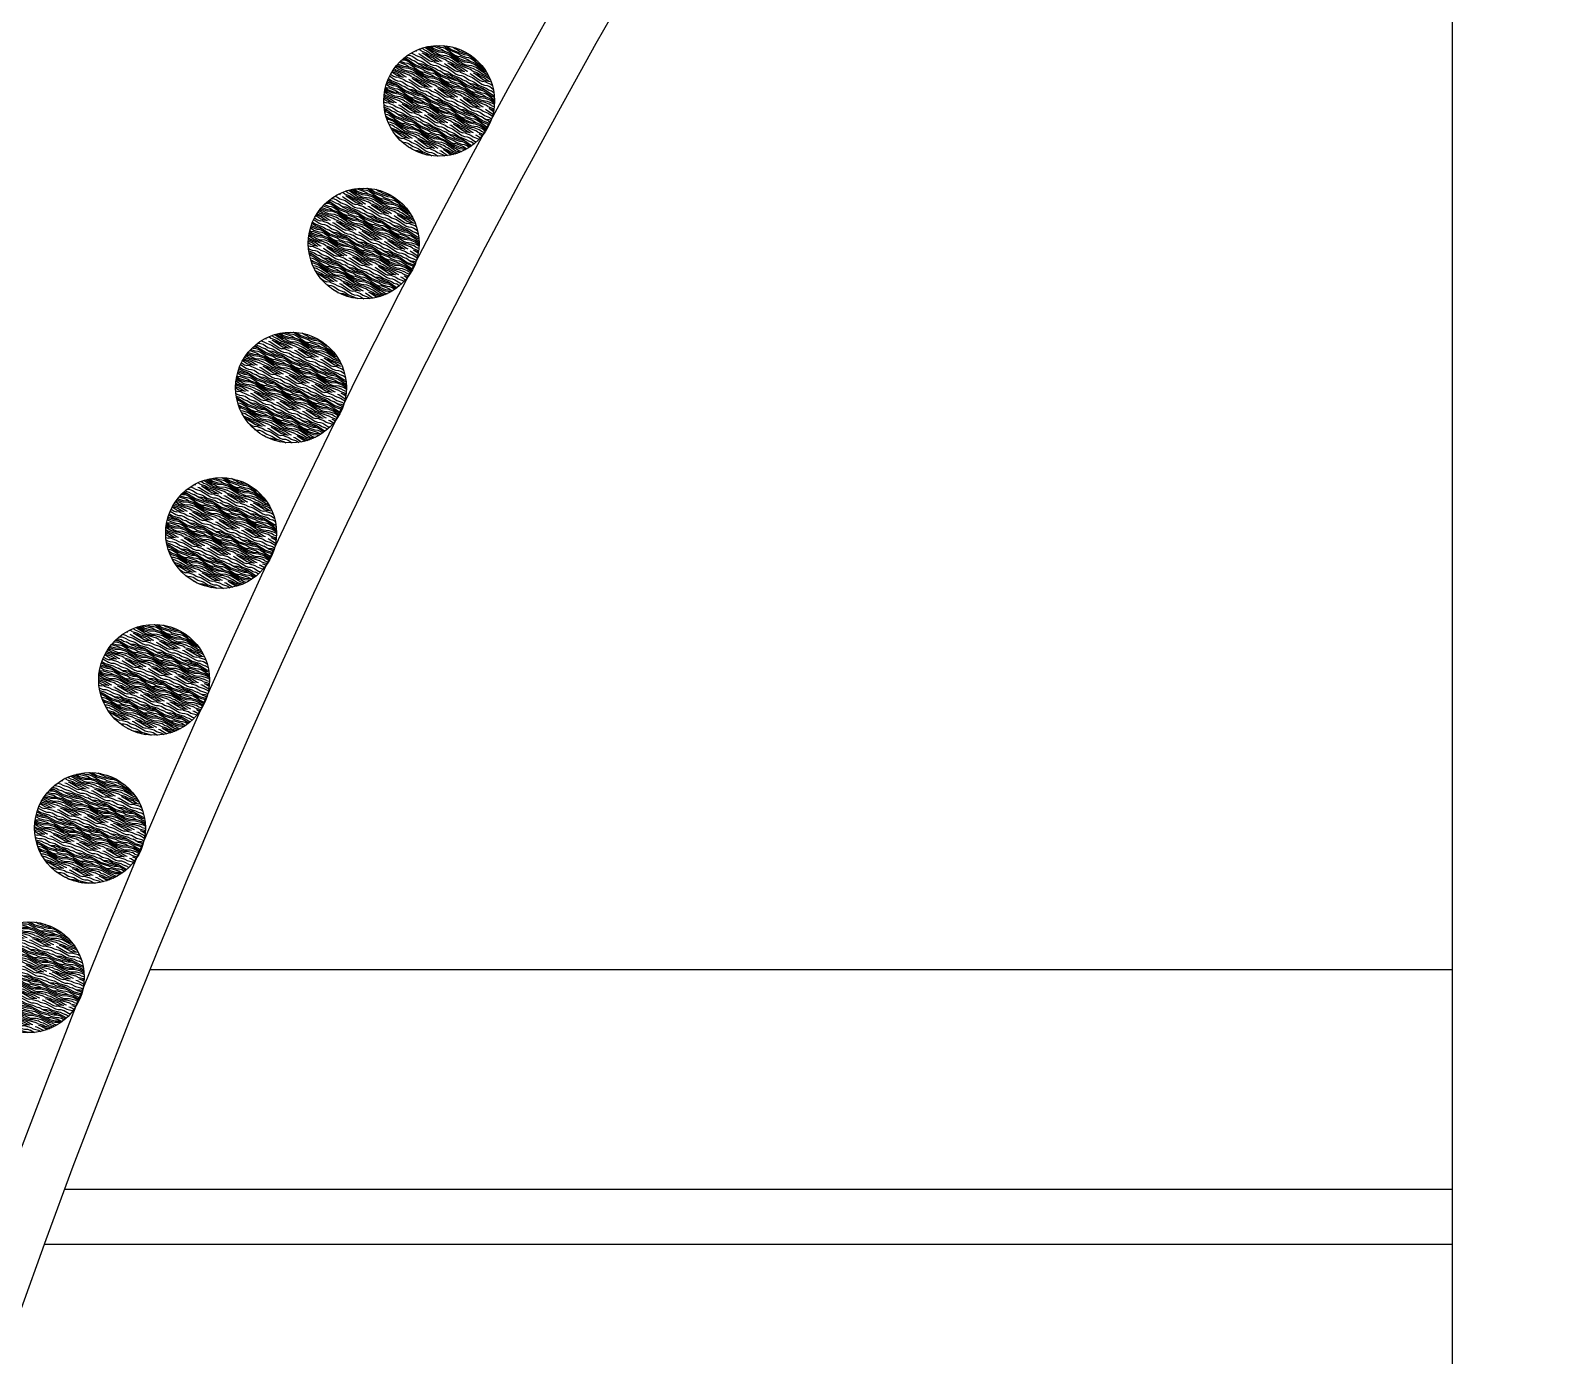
# Model space of a CAD drawing. Extents: x 5924 to 15219, y 2637 to 8140.
# Drawn here: x 6661.9 to 6937.5, y 7153.6 to 7394.8 of the extents above; entities that cross this region are included whole.
import ezdxf

# ---------------------------------------------------------------- set-up
doc = ezdxf.new("R2010")
doc.units = 0
doc.header["$LTSCALE"] = 35
for name, color, linetype in [('ESPECARQ', 2, 'CONTINUOUS'), ('HACHURA', 13, 'CONTINUOUS'), ('MOBIL', 7, 'CONTINUOUS')]:
    doc.layers.add(name, color=color, linetype=linetype)

msp = doc.modelspace()

# ---------------------------------------------------------------- hatches: boundary and pattern name
at = {"layer": 'HACHURA'}
h = msp.add_hatch(dxfattribs=at)
h.set_pattern_fill('MADEIRA', color=256, scale=5, angle=-21.34831, style=0)
h.set_pattern_definition([(338.651685, (-1875.114, 3388.935), (1.8201837, 4.656923), [1, -1.5, 0.5, -2]), (338.651685, (-1871.8087, 3387.7774), (1.8201837, 4.656923), [1, -4]), (338.651685, (-1872.1834, 3388.1923), (1.8201837, 4.656923), [0.5, -4.5]), (338.651685, (-1874.699, 3389.31), (1.8201837, 4.656923), [0.25, -3.5, 0.25, -1]), (338.651685, (-1872.9783, 3388.9056), (1.8201837, 4.656923), [1, -1.5, 0.25, -2.25]), (338.651685, (-1874.097, 3389.477), (1.8201837, 4.656923), [0.75, -4.25]), (338.651685, (-1872.887, 3389.1384), (1.8201837, 4.656923), [1.5, -3.5]), (338.651685, (-1874.239, 3389.801), (1.8201837, 4.656923), [1, -4]), (338.651685, (-1872.3305, 3389.189), (1.8201837, 4.656923), [2.5, -2.5]), (338.651685, (-1873.6366, 3389.968), (1.8201837, 4.656923), [0.5, -1.5, 1, -2]), (338.651685, (-1870.3313, 3388.8104), (1.8201837, 4.656923), [1, -4]), (338.651685, (-1871.217, 3389.291), (1.8201837, 4.656923), [0.5, -4.5]), (338.651685, (-1872.103, 3389.7714), (1.8201837, 4.656923), [0.5, -4.5]), (338.651685, (-1874.386, 3390.798), (1.8201837, 4.656923), [1, -4]), (338.651685, (-1872.012, 3390.004), (1.8201837, 4.656923), [1, -4]), (338.651685, (-1871.921, 3390.237), (1.8201837, 4.656923), [1, -1, 1, -2]), (338.651685, (-1872.7614, 3390.834), (1.8201837, 4.656923), [0.5, -2.5, 1, -1]), (338.651685, (-1871.7845, 3390.5863), (1.8201837, 4.656923), [1.5, -3.5]), (338.651685, (-1871.6935, 3390.819), (1.8201837, 4.656923), [1, -4]), (338.651685, (-1873.5107, 3391.6637), (1.8201837, 4.656923), [1.5, -2, 0.5, -1]), (338.651685, (-1873.4197, 3391.8965), (1.8201837, 4.656923), [2.5, -2.5]), (338.651685, (-1870.58, 3390.921), (1.8201837, 4.656923), [0.5, -4.5]), (338.651685, (-1871.9316, 3391.5833), (1.8201837, 4.656923), [1, -4]), (338.651685, (-1872.8175, 3392.064), (1.8201837, 4.656923), [0.5, -2, 0.5, -2]), (338.651685, (-1873.2377, 3392.362), (1.8201837, 4.656923), [0.5, -1.5, 1, -2]), (338.651685, (-1872.261, 3392.1146), (1.8201837, 4.656923), [0.5, -2.5, 0.5, -1.5]), (338.651685, (-1871.284, 3391.867), (1.8201837, 4.656923), [1.5, -3.5]), (338.651685, (-1873.0557, 3392.828), (1.8201837, 4.656923), [1, -4]), (338.651685, (-1870.6817, 3392.034), (1.8201837, 4.656923), [0.5, -4.5]), (338.651685, (-1869.705, 3391.7866), (1.8201837, 4.656923), [0.5, -4.5]), (352.687929, (-1871.7177, 3388.0102), (4.65692293, -1.82018374), [0.515, -20.1005276]), (352.687929, (-1870.8425, 3388.876), (4.65692293, -1.82018374), [0.515, -20.1005276]), (352.687929, (-1870.216, 3391.8522), (4.65692293, -1.82018374), [0.515, -20.1005276]), (352.687929, (-1872.2957, 3390.6519), (4.65692293, -1.82018374), [0.515, -20.1005276]), (352.687929, (-1871.0913, 3390.9864), (4.65692293, -1.82018374), [0.515, -20.1005276]), (352.687929, (-1870.7621, 3390.4551), (4.65692293, -1.82018374), [0.515, -20.1005276]), (352.687929, (-1872.772, 3392.1802), (4.65692293, -1.82018374), [0.515, -20.1005276]), (352.687929, (-1871.0003, 3391.2193), (4.65692293, -1.82018374), [0.515, -20.1005276]), (352.687929, (-1870.7514, 3389.1089), (4.65692293, -1.82018374), [1.03, -19.5855276]), (352.687929, (-1871.0806, 3389.6402), (4.65692293, -1.82018374), [1.03, -19.5855276]), (352.687929, (-1870.9896, 3389.873), (4.65692293, -1.82018374), [1.03, -19.5855276]), (144.615442, (-1872.9783, 3388.9056), (-4.65692293, 1.82018374), [0.515, -1.03, 0.515, -18.5555276]), (144.615442, (-1873.6366, 3389.9681), (-4.65692293, 1.82018374), [0.515, -20.1005276]), (144.615442, (-1872.8175, 3392.0638), (-4.65692293, 1.82018374), [1.03, -19.5855276]), (172.687929, (-1871.8087, 3387.7774), (-4.65692293, 1.82018374), [0.515, -20.1005276]), (324.615442, (-1870.8773, 3387.4134), (4.65692293, -1.82018374), [0.515, -20.1005276]), (324.615442, (-1871.6373, 3389.5893), (4.65692293, -1.82018374), [0.515, -20.1005276]), (324.615442, (-1870.3874, 3390.0403), (4.65692293, -1.82018374), [0.515, -20.1005276]), (324.615442, (-1872.1137, 3391.1176), (4.65692293, -1.82018374), [0.515, -20.1005276]), (324.615442, (-1872.3518, 3391.8817), (4.65692293, -1.82018374), [0.515, -20.1005276]), (324.615442, (-1871.7951, 3391.9326), (4.65692293, -1.82018374), [0.515, -20.1005276]), (324.615442, (-1872.1137, 3391.1176), (4.65692293, -1.82018374), [0.515, -20.1005276]), (324.615442, (-1870.4436, 3391.2701), (4.65692293, -1.82018374), [2.06, -18.5555276]), (324.615442, (-1874.4663, 3389.2188), (4.65692293, -1.82018374), [2.06, -18.5555276]), (324.615442, (-1873.8641, 3389.386), (4.65692293, -1.82018374), [2.06, -18.5555276]), (324.615442, (-1873.3074, 3389.4369), (4.65692293, -1.82018374), [0.515, -1.03, 1.03, -18.0405276]), (324.615442, (-1873.1709, 3389.7861), (4.65692293, -1.82018374), [1.03, -1.03, 1.03, -17.5255276]), (324.615442, (-1873.4546, 3390.4338), (4.65692293, -1.82018374), [2.06, -18.5555276]), (324.615442, (-1873.7838, 3390.9651), (4.65692293, -1.82018374), [2.06, -18.5555276]), (324.615442, (-1873.6928, 3391.198), (4.65692293, -1.82018374), [2.06, -18.5555276]), (324.615442, (-1869.8869, 3391.3209), (4.65692293, -1.82018374), [0.515, -20.1005276]), (324.615453, (-1869.2392, 3391.6046), (4.65692328, -1.82018285), [1.03, -19.5855276]), (324.615453, (-1872.1243, 3392.4639), (4.65692328, -1.82018285), [1.03, -19.5855276]), (324.615443, (-1874.1827, 3388.5711), (4.65692296, -1.82018366), [2.06, -18.5555276]), (324.615443, (-1870.1144, 3390.7388), (4.65692296, -1.82018366), [1.545, -19.0705276]), (324.615443, (-1869.7852, 3390.2075), (4.65692296, -1.82018366), [3.09, -17.5255276])])
h.paths.add_polyline_path([(6726.837, 7385.6), (6745.609, 7378.263, 1)])
h.paths.add_polyline_path([(6745.609, 7378.263), (6726.837, 7385.6, 1)])
h = msp.add_hatch(dxfattribs=at)
h.set_pattern_fill('MADEIRA', color=256, scale=5, angle=-20.22472, style=0)
h.set_pattern_definition([(339.77528, (-1808.893, 3194.8956), (1.7285153, 4.6917198), [1, -1.5, 0.5, -2]), (339.77528, (-1805.5654, 3193.803), (1.7285153, 4.6917198), [1, -4]), (339.77528, (-1805.948, 3194.2104), (1.7285153, 4.6917198), [0.5, -4.5]), (339.77528, (-1808.4853, 3195.2783), (1.7285153, 4.6917198), [0.25, -3.5, 0.25, -1]), (339.77528, (-1806.757, 3194.908), (1.7285153, 4.6917198), [1, -1.5, 0.25, -2.25]), (339.77528, (-1807.8865, 3195.4574), (1.7285153, 4.6917198), [0.75, -4.25]), (339.77528, (-1806.6704, 3195.1425), (1.7285153, 4.6917198), [1.5, -3.5]), (339.77528, (-1808.0347, 3195.7784), (1.7285153, 4.6917198), [1, -4]), (339.77528, (-1806.115, 3195.2043), (1.7285153, 4.6917198), [2.5, -2.5]), (339.77528, (-1807.436, 3195.9574), (1.7285153, 4.6917198), [0.5, -1.5, 1, -2]), (339.77528, (-1804.1085, 3194.8647), (1.7285153, 4.6917198), [1, -4]), (339.77528, (-1805.0036, 3195.3277), (1.7285153, 4.6917198), [0.5, -4.5]), (339.77528, (-1805.8987, 3195.7907), (1.7285153, 4.6917198), [0.5, -4.5]), (339.77528, (-1808.2014, 3196.7723), (1.7285153, 4.6917198), [1, -4]), (339.77528, (-1805.8123, 3196.0253), (1.7285153, 4.6917198), [1, -4]), (339.77528, (-1805.726, 3196.26), (1.7285153, 4.6917198), [1, -1, 1, -2]), (339.77528, (-1806.578, 3196.84), (1.7285153, 4.6917198), [0.5, -2.5, 1, -1]), (339.77528, (-1805.596, 3196.612), (1.7285153, 4.6917198), [1.5, -3.5]), (339.77528, (-1805.51, 3196.8464), (1.7285153, 4.6917198), [1, -4]), (339.77528, (-1807.3433, 3197.655), (1.7285153, 4.6917198), [1.5, -2, 0.5, -1]), (339.77528, (-1807.257, 3197.8897), (1.7285153, 4.6917198), [2.5, -2.5]), (339.77528, (-1804.3986, 3196.97), (1.7285153, 4.6917198), [0.5, -4.5]), (339.77528, (-1805.763, 3197.6057), (1.7285153, 4.6917198), [1, -4]), (339.77528, (-1806.658, 3198.0687), (1.7285153, 4.6917198), [0.5, -2, 0.5, -2]), (339.77528, (-1807.084, 3198.359), (1.7285153, 4.6917198), [0.5, -1.5, 1, -2]), (339.77528, (-1806.1025, 3198.1304), (1.7285153, 4.6917198), [0.5, -2.5, 0.5, -1.5]), (339.77528, (-1805.121, 3197.902), (1.7285153, 4.6917198), [1.5, -3.5]), (339.77528, (-1806.911, 3198.828), (1.7285153, 4.6917198), [1, -4]), (339.77528, (-1804.522, 3198.081), (1.7285153, 4.6917198), [0.5, -4.5]), (339.77528, (-1803.5405, 3197.8526), (1.7285153, 4.6917198), [0.5, -4.5]), (353.811524, (-1805.4789, 3194.0375), (4.69171982, -1.7285153), [0.515, -20.1005276]), (353.811524, (-1804.6209, 3194.9203), (4.69171982, -1.7285153), [0.515, -20.1005276]), (353.811524, (-1804.0529, 3197.9082), (4.69171982, -1.7285153), [0.515, -20.1005276]), (353.811524, (-1806.1086, 3196.6673), (4.69171982, -1.7285153), [0.515, -20.1005276]), (353.811524, (-1804.911, 3197.0254), (4.69171982, -1.7285153), [0.515, -20.1005276]), (353.811524, (-1804.5715, 3196.5007), (4.69171982, -1.7285153), [0.515, -20.1005276]), (353.811524, (-1806.6148, 3198.186), (4.69171982, -1.7285153), [0.515, -20.1005276]), (353.811524, (-1804.8246, 3197.26), (4.69171982, -1.7285153), [0.515, -20.1005276]), (353.811524, (-1804.5344, 3195.1549), (4.69171982, -1.7285153), [1.03, -19.5855276]), (353.811524, (-1804.874, 3195.6796), (4.69171982, -1.7285153), [1.03, -19.5855276]), (353.811524, (-1804.7875, 3195.9142), (4.69171982, -1.7285153), [1.03, -19.5855276]), (145.739037, (-1806.7568, 3194.908), (-4.69171982, 1.7285153), [0.515, -1.03, 0.515, -18.5555276]), (145.739037, (-1807.4359, 3195.9574), (-4.69171982, 1.7285153), [0.515, -20.1005276]), (145.739037, (-1806.658, 3198.0687), (-4.69171982, 1.7285153), [1.03, -19.5855276]), (173.811524, (-1805.5654, 3193.8029), (-4.69171982, 1.7285153), [0.515, -20.1005276]), (325.739037, (-1804.627, 3193.4572), (4.69171982, -1.7285153), [0.515, -20.1005276]), (325.739037, (-1805.4296, 3195.6179), (4.69171982, -1.7285153), [0.515, -20.1005276]), (325.739037, (-1804.1887, 3196.0932), (4.69171982, -1.7285153), [0.515, -20.1005276]), (325.739037, (-1805.9358, 3197.1365), (4.69171982, -1.7285153), [0.515, -20.1005276]), (325.739037, (-1806.1889, 3197.8958), (4.69171982, -1.7285153), [0.515, -20.1005276]), (325.739037, (-1805.6333, 3197.9576), (4.69171982, -1.7285153), [0.515, -20.1005276]), (325.739037, (-1805.9358, 3197.1365), (4.69171982, -1.7285153), [0.515, -20.1005276]), (325.739037, (-1804.269, 3197.3217), (4.69171982, -1.7285153), [2.06, -18.5555276]), (325.739037, (-1808.2508, 3195.1919), (4.69171982, -1.7285153), [2.06, -18.5555276]), (325.739037, (-1807.652, 3195.371), (4.69171982, -1.7285153), [2.06, -18.5555276]), (325.739037, (-1807.0963, 3195.4327), (4.69171982, -1.7285153), [0.515, -1.03, 1.03, -18.0405276]), (325.739037, (-1806.9667, 3195.7846), (4.69171982, -1.7285153), [1.03, -1.03, 1.03, -17.5255276]), (325.739037, (-1807.263, 3196.4266), (4.69171982, -1.7285153), [2.06, -18.5555276]), (325.739037, (-1807.6026, 3196.9513), (4.69171982, -1.7285153), [2.06, -18.5555276]), (325.739037, (-1807.5161, 3197.1859), (4.69171982, -1.7285153), [2.06, -18.5555276]), (325.739037, (-1803.7134, 3197.3835), (4.69171982, -1.7285153), [0.515, -20.1005276]), (325.739048, (-1803.0714, 3197.6798), (4.69172015, -1.7285144), [1.03, -19.5855276]), (325.739048, (-1805.9728, 3198.4823), (4.69172015, -1.7285144), [1.03, -19.5855276]), (325.739038, (-1807.9544, 3194.5499), (4.69171985, -1.72851522), [2.06, -18.5555276]), (325.739038, (-1803.9294, 3196.797), (4.69171985, -1.72851522), [1.545, -19.0705276]), (325.739038, (-1803.5899, 3196.2723), (4.69171985, -1.72851522), [3.09, -17.5255276])])
h.paths.add_polyline_path([(6713.033, 7359.469), (6731.945, 7352.501, 1)])
h.paths.add_polyline_path([(6731.945, 7352.501), (6713.033, 7359.469, 1)])
h = msp.add_hatch(dxfattribs=at)
h.set_pattern_fill('MADEIRA', color=256, scale=5, angle=-19.10112, style=0)
h.set_pattern_definition([(340.898876, (-1738.8793, 3002.192), (1.6361821, 4.7247125), [1, -1.5, 0.5, -2]), (340.898876, (-1735.531, 3001.1647), (1.6361821, 4.7247125), [1, -4]), (340.898876, (-1735.9217, 3001.5646), (1.6361821, 4.7247125), [0.5, -4.5]), (340.898876, (-1738.4794, 3002.5826), (1.6361821, 4.7247125), [0.25, -3.5, 0.25, -1]), (340.898876, (-1736.744, 3002.246), (1.6361821, 4.7247125), [1, -1.5, 0.25, -2.25]), (340.898876, (-1737.8843, 3002.7734), (1.6361821, 4.7247125), [0.75, -4.25]), (340.898876, (-1736.662, 3002.4824), (1.6361821, 4.7247125), [1.5, -3.5]), (340.898876, (-1738.0387, 3003.0914), (1.6361821, 4.7247125), [1, -4]), (340.898876, (-1736.108, 3002.555), (1.6361821, 4.7247125), [2.5, -2.5]), (340.898876, (-1737.4435, 3003.282), (1.6361821, 4.7247125), [0.5, -1.5, 1, -2]), (340.898876, (-1734.0953, 3002.255), (1.6361821, 4.7247125), [1, -4]), (340.898876, (-1734.9993, 3002.7003), (1.6361821, 4.7247125), [0.5, -4.5]), (340.898876, (-1735.9034, 3003.1456), (1.6361821, 4.7247125), [0.5, -4.5]), (340.898876, (-1738.225, 3004.082), (1.6361821, 4.7247125), [1, -4]), (340.898876, (-1735.8216, 3003.382), (1.6361821, 4.7247125), [1, -4]), (340.898876, (-1735.7397, 3003.618), (1.6361821, 4.7247125), [1, -1, 1, -2]), (340.898876, (-1736.603, 3004.1816), (1.6361821, 4.7247125), [0.5, -2.5, 1, -1]), (340.898876, (-1735.617, 3003.9725), (1.6361821, 4.7247125), [1.5, -3.5]), (340.898876, (-1735.535, 3004.2087), (1.6361821, 4.7247125), [1, -4]), (340.898876, (-1737.384, 3004.9813), (1.6361821, 4.7247125), [1.5, -2, 0.5, -1]), (340.898876, (-1737.3024, 3005.2175), (1.6361821, 4.7247125), [2.5, -2.5]), (340.898876, (-1734.4267, 3004.354), (1.6361821, 4.7247125), [0.5, -4.5]), (340.898876, (-1735.803, 3004.963), (1.6361821, 4.7247125), [1, -4]), (340.898876, (-1736.707, 3005.4083), (1.6361821, 4.7247125), [0.5, -2, 0.5, -2]), (340.898876, (-1737.139, 3005.69), (1.6361821, 4.7247125), [0.5, -1.5, 1, -2]), (340.898876, (-1736.153, 3005.481), (1.6361821, 4.7247125), [0.5, -2.5, 0.5, -1.5]), (340.898876, (-1735.167, 3005.272), (1.6361821, 4.7247125), [1.5, -3.5]), (340.898876, (-1736.975, 3006.1625), (1.6361821, 4.7247125), [1, -4]), (340.898876, (-1734.572, 3005.4625), (1.6361821, 4.7247125), [0.5, -4.5]), (340.898876, (-1733.586, 3005.2534), (1.6361821, 4.7247125), [0.5, -4.5]), (354.93512, (-1735.4493, 3001.401), (4.72471248, -1.63618215), [0.515, -20.1005276]), (354.93512, (-1734.6087, 3002.3004), (4.72471248, -1.63618215), [0.515, -20.1005276]), (354.93512, (-1734.0994, 3005.2989), (4.72471248, -1.63618215), [0.515, -20.1005276]), (354.93512, (-1736.1304, 3004.018), (4.72471248, -1.63618215), [0.515, -20.1005276]), (354.93512, (-1734.94, 3004.3994), (4.72471248, -1.63618215), [0.515, -20.1005276]), (354.93512, (-1734.5903, 3003.8815), (4.72471248, -1.63618215), [0.515, -20.1005276]), (354.93512, (-1736.6663, 3005.5264), (4.72471248, -1.63618215), [0.515, -20.1005276]), (354.93512, (-1734.8582, 3004.6357), (4.72471248, -1.63618215), [0.515, -20.1005276]), (354.93512, (-1734.5269, 3002.5367), (4.72471248, -1.63618215), [1.03, -19.5855276]), (354.93512, (-1734.8766, 3003.0546), (4.72471248, -1.63618215), [1.03, -19.5855276]), (354.93512, (-1734.7948, 3003.2909), (4.72471248, -1.63618215), [1.03, -19.5855276]), (146.862633, (-1736.744, 3002.2462), (-4.72471248, 1.63618215), [0.515, -1.03, 0.515, -18.5555276]), (146.862633, (-1737.4435, 3003.2821), (-4.72471248, 1.63618215), [0.515, -20.1005276]), (146.862633, (-1736.7072, 3005.4083), (-4.72471248, 1.63618215), [1.03, -19.5855276]), (174.93512, (-1735.5311, 3001.1647), (-4.72471248, 1.63618215), [0.515, -20.1005276]), (326.862633, (-1734.5861, 3000.8375), (4.72471248, -1.63618215), [0.515, -20.1005276]), (326.862633, (-1735.4309, 3002.982), (4.72471248, -1.63618215), [0.515, -20.1005276]), (326.862633, (-1734.1996, 3003.4816), (4.72471248, -1.63618215), [0.515, -20.1005276]), (326.862633, (-1735.9668, 3004.4904), (4.72471248, -1.63618215), [0.515, -20.1005276]), (326.862633, (-1736.2347, 3005.2446), (4.72471248, -1.63618215), [0.515, -20.1005276]), (326.862633, (-1735.6805, 3005.3173), (4.72471248, -1.63618215), [0.515, -20.1005276]), (326.862633, (-1735.9668, 3004.4904), (4.72471248, -1.63618215), [0.515, -20.1005276]), (326.862633, (-1734.304, 3004.7083), (4.72471248, -1.63618215), [2.06, -18.5555276]), (326.862633, (-1738.2432, 3002.5008), (4.72471248, -1.63618215), [2.06, -18.5555276]), (326.862633, (-1737.648, 3002.6915), (4.72471248, -1.63618215), [2.06, -18.5555276]), (326.862633, (-1737.0937, 3002.7642), (4.72471248, -1.63618215), [0.515, -1.03, 1.03, -18.0405276]), (326.862633, (-1736.971, 3003.1185), (4.72471248, -1.63618215), [1.03, -1.03, 1.03, -17.5255276]), (326.862633, (-1737.2799, 3003.7546), (4.72471248, -1.63618215), [2.06, -18.5555276]), (326.862633, (-1737.6296, 3004.2726), (4.72471248, -1.63618215), [2.06, -18.5555276]), (326.862633, (-1737.5478, 3004.5088), (4.72471248, -1.63618215), [2.06, -18.5555276]), (326.862633, (-1733.7497, 3004.7809), (4.72471248, -1.63618215), [0.515, -20.1005276]), (326.862644, (-1733.1136, 3005.0898), (4.72471279, -1.63618124), [1.03, -19.5855276]), (326.862644, (-1736.0302, 3005.8352), (4.72471279, -1.63618124), [1.03, -19.5855276]), (326.862634, (-1737.9343, 3001.8647), (4.7247125, -1.63618207), [2.06, -18.5555276]), (326.862634, (-1733.9542, 3004.1903), (4.7247125, -1.63618207), [1.545, -19.0705276]), (326.862634, (-1733.6044, 3003.6723), (4.7247125, -1.63618207), [3.09, -17.5255276])])
h.paths.add_polyline_path([(6699.744, 7333.073), (6718.789, 7326.477, 1)])
h.paths.add_polyline_path([(6718.789, 7326.477), (6699.744, 7333.073, 1)])
h = msp.add_hatch(dxfattribs=at)
h.set_pattern_fill('MADEIRA', color=256, scale=5, angle=-17.97753, style=0)
h.set_pattern_definition([(342.02247, (-1665.1005, 2810.8983), (1.5432198, 4.7558882), [1, -1.5, 0.5, -2]), (342.02247, (-1661.733, 2809.937), (1.5432198, 4.7558882), [1, -4]), (342.02247, (-1662.131, 2810.329), (1.5432198, 4.7558882), [0.5, -4.5]), (342.02247, (-1664.7084, 2811.2967), (1.5432198, 4.7558882), [0.25, -3.5, 0.25, -1]), (342.02247, (-1662.9667, 2810.9944), (1.5432198, 4.7558882), [1, -1.5, 0.25, -2.25]), (342.02247, (-1664.117, 2811.499), (1.5432198, 4.7558882), [0.75, -4.25]), (342.02247, (-1662.8895, 2811.232), (1.5432198, 4.7558882), [1.5, -3.5]), (342.02247, (-1664.2777, 2811.814), (1.5432198, 4.7558882), [1, -4]), (342.02247, (-1662.3367, 2811.3156), (1.5432198, 4.7558882), [2.5, -2.5]), (342.02247, (-1663.6864, 2812.0164), (1.5432198, 4.7558882), [0.5, -1.5, 1, -2]), (342.02247, (-1660.3187, 2811.055), (1.5432198, 4.7558882), [1, -4]), (342.02247, (-1661.231, 2811.4826), (1.5432198, 4.7558882), [0.5, -4.5]), (342.02247, (-1662.144, 2811.91), (1.5432198, 4.7558882), [0.5, -4.5]), (342.02247, (-1664.483, 2812.8006), (1.5432198, 4.7558882), [1, -4]), (342.02247, (-1662.0667, 2812.148), (1.5432198, 4.7558882), [1, -4]), (342.02247, (-1661.9895, 2812.3857), (1.5432198, 4.7558882), [1, -1, 1, -2]), (342.02247, (-1662.8635, 2812.932), (1.5432198, 4.7558882), [0.5, -2.5, 1, -1]), (342.02247, (-1661.874, 2812.7424), (1.5432198, 4.7558882), [1.5, -3.5]), (342.02247, (-1661.7966, 2812.98), (1.5432198, 4.7558882), [1, -4]), (342.02247, (-1663.6604, 2813.7164), (1.5432198, 4.7558882), [1.5, -2, 0.5, -1]), (342.02247, (-1663.583, 2813.954), (1.5432198, 4.7558882), [2.5, -2.5]), (342.02247, (-1660.691, 2813.147), (1.5432198, 4.7558882), [0.5, -4.5]), (342.02247, (-1662.0793, 2813.729), (1.5432198, 4.7558882), [1, -4]), (342.02247, (-1662.992, 2814.1565), (1.5432198, 4.7558882), [0.5, -2, 0.5, -2]), (342.02247, (-1663.429, 2814.43), (1.5432198, 4.7558882), [0.5, -1.5, 1, -2]), (342.02247, (-1662.439, 2814.24), (1.5432198, 4.7558882), [0.5, -2.5, 0.5, -1.5]), (342.02247, (-1661.4494, 2814.0503), (1.5432198, 4.7558882), [1.5, -3.5]), (342.02247, (-1663.2746, 2814.9054), (1.5432198, 4.7558882), [1, -4]), (342.02247, (-1660.858, 2814.2526), (1.5432198, 4.7558882), [0.5, -4.5]), (342.02247, (-1659.8683, 2814.063), (1.5432198, 4.7558882), [0.5, -4.5]), (356.058715, (-1661.6556, 2810.1747), (4.75588821, -1.54321979), [0.515, -20.1005276]), (356.058715, (-1660.8328, 2811.0905), (4.75588821, -1.54321979), [0.515, -20.1005276]), (356.058715, (-1660.3825, 2814.0983), (4.75588821, -1.54321979), [0.515, -20.1005276]), (356.058715, (-1662.388, 2812.7778), (4.75588821, -1.54321979), [0.515, -20.1005276]), (356.058715, (-1661.2053, 2813.1826), (4.75588821, -1.54321979), [0.515, -20.1005276]), (356.058715, (-1660.8454, 2812.6716), (4.75588821, -1.54321979), [0.515, -20.1005276]), (356.058715, (-1662.9533, 2814.2754), (4.75588821, -1.54321979), [0.515, -20.1005276]), (356.058715, (-1661.1281, 2813.4204), (4.75588821, -1.54321979), [0.515, -20.1005276]), (356.058715, (-1660.7557, 2811.3283), (4.75588821, -1.54321979), [1.03, -19.5855276]), (356.058715, (-1661.1155, 2811.8393), (4.75588821, -1.54321979), [1.03, -19.5855276]), (356.058715, (-1661.0383, 2812.0771), (4.75588821, -1.54321979), [1.03, -19.5855276]), (147.986228, (-1662.9667, 2810.9944), (-4.75588821, 1.54321979), [0.515, -1.03, 0.515, -18.5555276]), (147.986228, (-1663.6864, 2812.0164), (-4.75588821, 1.54321979), [0.515, -20.1005276]), (147.986228, (-1662.9919, 2814.1565), (-4.75588821, 1.54321979), [1.03, -19.5855276]), (176.058715, (-1661.7328, 2809.9369), (-4.75588821, 1.54321979), [0.515, -20.1005276]), (327.986228, (-1660.7816, 2809.6283), (4.75588821, -1.54321979), [0.515, -20.1005276]), (327.986228, (-1661.6683, 2811.7558), (4.75588821, -1.54321979), [0.515, -20.1005276]), (327.986228, (-1660.447, 2812.2794), (4.75588821, -1.54321979), [0.515, -20.1005276]), (327.986228, (-1662.2336, 2813.2534), (4.75588821, -1.54321979), [0.515, -20.1005276]), (327.986228, (-1662.5163, 2814.0022), (4.75588821, -1.54321979), [0.515, -20.1005276]), (327.986228, (-1661.9636, 2814.0857), (4.75588821, -1.54321979), [0.515, -20.1005276]), (327.986228, (-1662.2336, 2813.2534), (4.75588821, -1.54321979), [0.515, -20.1005276]), (327.986228, (-1660.5754, 2813.5038), (4.75588821, -1.54321979), [2.06, -18.5555276]), (327.986228, (-1664.4706, 2811.2195), (4.75588821, -1.54321979), [2.06, -18.5555276]), (327.986228, (-1663.8793, 2811.4219), (4.75588821, -1.54321979), [2.06, -18.5555276]), (327.986228, (-1663.3265, 2811.5054), (4.75588821, -1.54321979), [0.515, -1.03, 1.03, -18.0405276]), (327.986228, (-1663.2108, 2811.8621), (4.75588821, -1.54321979), [1.03, -1.03, 1.03, -17.5255276]), (327.986228, (-1663.532, 2812.492), (4.75588821, -1.54321979), [2.06, -18.5555276]), (327.986228, (-1663.8919, 2813.003), (4.75588821, -1.54321979), [2.06, -18.5555276]), (327.986228, (-1663.8147, 2813.2408), (4.75588821, -1.54321979), [2.06, -18.5555276]), (327.986228, (-1660.0226, 2813.5873), (4.75588821, -1.54321979), [0.515, -20.1005276]), (327.98624, (-1659.3927, 2813.9086), (4.75588851, -1.54321888), [1.03, -19.5855276]), (327.98624, (-1662.3234, 2814.5967), (4.75588851, -1.54321888), [1.03, -19.5855276]), (327.98623, (-1664.1493, 2810.5896), (4.75588824, -1.5432197), [2.06, -18.5555276]), (327.98623, (-1660.2155, 2812.9928), (4.75588824, -1.5432197), [1.545, -19.0705276]), (327.98623, (-1659.8557, 2812.4818), (4.75588824, -1.5432197), [3.09, -17.5255276])])
h.paths.add_polyline_path([(6686.975, 7306.421), (6706.146, 7300.2, 1)])
h.paths.add_polyline_path([(6706.146, 7300.2), (6686.975, 7306.421, 1)])
h = msp.add_hatch(dxfattribs=at)
h.set_pattern_fill('MADEIRA', color=256, scale=5, angle=-16.85393, style=0)
h.set_pattern_definition([(343.14607, (-1587.585, 2621.088), (1.449664, 4.785235), [1, -1.5, 0.5, -2]), (343.14607, (-1584.199, 2620.193), (1.449664, 4.785235), [1, -4]), (343.14607, (-1584.605, 2620.577), (1.449664, 4.785235), [0.5, -4.5]), (343.14607, (-1587.2006, 2621.494), (1.449664, 4.785235), [0.25, -3.5, 0.25, -1]), (343.14607, (-1585.453, 2621.226), (1.449664, 4.785235), [1, -1.5, 0.25, -2.25]), (343.14607, (-1586.6133, 2621.708), (1.449664, 4.785235), [0.75, -4.25]), (343.14607, (-1585.381, 2621.4653), (1.449664, 4.785235), [1.5, -3.5]), (343.14607, (-1586.78, 2622.02), (1.449664, 4.785235), [1, -4]), (343.14607, (-1584.8297, 2621.5596), (1.449664, 4.785235), [2.5, -2.5]), (343.14607, (-1586.193, 2622.234), (1.449664, 4.785235), [0.5, -1.5, 1, -2]), (343.14607, (-1582.807, 2621.3386), (1.449664, 4.785235), [1, -4]), (343.14607, (-1583.7277, 2621.748), (1.449664, 4.785235), [0.5, -4.5]), (343.14607, (-1584.6485, 2622.1577), (1.449664, 4.785235), [0.5, -4.5]), (343.14607, (-1587.005, 2623.002), (1.449664, 4.785235), [1, -4]), (343.14607, (-1584.576, 2622.397), (1.449664, 4.785235), [1, -4]), (343.14607, (-1584.5036, 2622.6363), (1.449664, 4.785235), [1, -1, 1, -2]), (343.14607, (-1585.388, 2623.1655), (1.449664, 4.785235), [0.5, -2.5, 1, -1]), (343.14607, (-1584.395, 2622.995), (1.449664, 4.785235), [1.5, -3.5]), (343.14607, (-1584.3224, 2623.2344), (1.449664, 4.785235), [1, -4]), (343.14607, (-1586.2, 2623.934), (1.449664, 4.785235), [1.5, -2, 0.5, -1]), (343.14607, (-1586.1277, 2624.173), (1.449664, 4.785235), [2.5, -2.5]), (343.14607, (-1583.2203, 2623.423), (1.449664, 4.785235), [0.5, -4.5]), (343.14607, (-1584.6197, 2623.9775), (1.449664, 4.785235), [1, -4]), (343.14607, (-1585.5405, 2624.387), (1.449664, 4.785235), [0.5, -2, 0.5, -2]), (343.14607, (-1585.983, 2624.6517), (1.449664, 4.785235), [0.5, -1.5, 1, -2]), (343.14607, (-1584.9895, 2624.4814), (1.449664, 4.785235), [0.5, -2.5, 0.5, -1.5]), (343.14607, (-1583.996, 2624.311), (1.449664, 4.785235), [1.5, -3.5]), (343.14607, (-1585.838, 2625.13), (1.449664, 4.785235), [1, -4]), (343.14607, (-1583.409, 2624.525), (1.449664, 4.785235), [0.5, -4.5]), (343.14607, (-1582.4157, 2624.3547), (1.449664, 4.785235), [0.5, -4.5]), (357.182311, (-1584.1264, 2620.4322), (4.78523504, -1.44966397), [0.515, -20.1005276]), (357.182311, (-1583.3217, 2621.364), (4.78523504, -1.44966397), [0.515, -20.1005276]), (357.182311, (-1582.9304, 2624.3801), (4.78523504, -1.44966397), [0.515, -20.1005276]), (357.182311, (-1584.9096, 2623.0205), (4.78523504, -1.44966397), [0.515, -20.1005276]), (357.182311, (-1583.7351, 2623.4483), (4.78523504, -1.44966397), [0.515, -20.1005276]), (357.182311, (-1583.3653, 2622.9445), (4.78523504, -1.44966397), [0.515, -20.1005276]), (357.182311, (-1585.5042, 2624.5067), (4.78523504, -1.44966397), [0.515, -20.1005276]), (357.182311, (-1583.6626, 2623.6876), (4.78523504, -1.44966397), [0.515, -20.1005276]), (357.182311, (-1583.2492, 2621.6032), (4.78523504, -1.44966397), [1.03, -19.5855276]), (357.182311, (-1583.619, 2622.1071), (4.78523504, -1.44966397), [1.03, -19.5855276]), (357.182311, (-1583.5465, 2622.3463), (4.78523504, -1.44966397), [1.03, -19.5855276]), (149.109824, (-1585.4532, 2621.226), (-4.78523504, 1.44966397), [0.515, -1.03, 0.515, -18.5555276]), (149.109824, (-1586.1928, 2622.2338), (-4.78523504, 1.44966397), [0.515, -20.1005276]), (149.109824, (-1585.5405, 2624.3871), (-4.78523504, 1.44966397), [1.03, -19.5855276]), (177.182311, (-1584.1989, 2620.193), (-4.78523504, 1.44966397), [0.515, -20.1005276]), (329.109824, (-1583.2418, 2619.903), (4.78523504, -1.44966397), [0.515, -20.1005276]), (329.109824, (-1584.17, 2622.0128), (4.78523504, -1.44966397), [0.515, -20.1005276]), (329.109824, (-1582.9593, 2622.5603), (4.78523504, -1.44966397), [0.515, -20.1005276]), (329.109824, (-1584.7646, 2623.499), (4.78523504, -1.44966397), [0.515, -20.1005276]), (329.109824, (-1585.062, 2624.2421), (4.78523504, -1.44966397), [0.515, -20.1005276]), (329.109824, (-1584.511, 2624.3364), (4.78523504, -1.44966397), [0.515, -20.1005276]), (329.109824, (-1584.7646, 2623.499), (4.78523504, -1.44966397), [0.515, -20.1005276]), (329.109824, (-1583.1116, 2623.7819), (4.78523504, -1.44966397), [2.06, -18.5555276]), (329.109824, (-1586.9613, 2621.4217), (4.78523504, -1.44966397), [2.06, -18.5555276]), (329.109824, (-1586.374, 2621.6356), (4.78523504, -1.44966397), [2.06, -18.5555276]), (329.109824, (-1585.823, 2621.7299), (4.78523504, -1.44966397), [0.515, -1.03, 1.03, -18.0405276]), (329.109824, (-1585.7143, 2622.0888), (4.78523504, -1.44966397), [1.03, -1.03, 1.03, -17.5255276]), (329.109824, (-1586.0479, 2622.7123), (4.78523504, -1.44966397), [2.06, -18.5555276]), (329.109824, (-1586.4177, 2623.2161), (4.78523504, -1.44966397), [2.06, -18.5555276]), (329.109824, (-1586.3452, 2623.4554), (4.78523504, -1.44966397), [2.06, -18.5555276]), (329.109824, (-1582.5606, 2623.8762), (4.78523504, -1.44966397), [0.515, -20.1005276]), (329.109835, (-1581.9371, 2624.2098), (4.78523532, -1.44966305), [1.03, -19.5855276]), (329.109835, (-1584.8808, 2624.8403), (4.78523532, -1.44966305), [1.03, -19.5855276]), (329.109825, (-1586.6277, 2620.7982), (4.78523506, -1.44966389), [2.06, -18.5555276]), (329.109825, (-1582.7418, 2623.278), (4.78523506, -1.44966389), [1.545, -19.0705276]), (329.109825, (-1582.372, 2622.7742), (4.78523506, -1.44966389), [3.09, -17.5255276])])
h.paths.add_polyline_path([(6674.732, 7279.524), (6694.021, 7273.68, 1)])
h.paths.add_polyline_path([(6694.021, 7273.68), (6674.732, 7279.524, 1)])
h = msp.add_hatch(dxfattribs=at)
h.set_pattern_fill('MADEIRA', color=256, scale=5, angle=-15.73034, style=0)
h.set_pattern_definition([(344.26966, (-1506.362, 2432.8345), (1.3555507, 4.8127417), [1, -1.5, 0.5, -2]), (344.26966, (-1502.959, 2432.006), (1.3555507, 4.8127417), [1, -4]), (344.26966, (-1503.3726, 2432.382), (1.3555507, 4.8127417), [0.5, -4.5]), (344.26966, (-1505.986, 2433.248), (1.3555507, 4.8127417), [0.25, -3.5, 0.25, -1]), (344.26966, (-1504.2335, 2433.014), (1.3555507, 4.8127417), [1, -1.5, 0.25, -2.25]), (344.26966, (-1505.403, 2433.4734), (1.3555507, 4.8127417), [0.75, -4.25]), (344.26966, (-1504.1657, 2433.255), (1.3555507, 4.8127417), [1.5, -3.5]), (344.26966, (-1505.5757, 2433.782), (1.3555507, 4.8127417), [1, -4]), (344.26966, (-1503.6167, 2433.36), (1.3555507, 4.8127417), [2.5, -2.5]), (344.26966, (-1504.9927, 2434.007), (1.3555507, 4.8127417), [0.5, -1.5, 1, -2]), (344.26966, (-1501.59, 2433.1786), (1.3555507, 4.8127417), [1, -4]), (344.26966, (-1502.5186, 2433.57), (1.3555507, 4.8127417), [0.5, -4.5]), (344.26966, (-1503.447, 2433.9615), (1.3555507, 4.8127417), [0.5, -4.5]), (344.26966, (-1505.8197, 2434.7596), (1.3555507, 4.8127417), [1, -4]), (344.26966, (-1503.3795, 2434.202), (1.3555507, 4.8127417), [1, -4]), (344.26966, (-1503.3117, 2434.4427), (1.3555507, 4.8127417), [1, -1, 1, -2]), (344.26966, (-1504.2065, 2434.9545), (1.3555507, 4.8127417), [0.5, -2.5, 1, -1]), (344.26966, (-1503.21, 2434.8037), (1.3555507, 4.8127417), [1.5, -3.5]), (344.26966, (-1503.142, 2435.0443), (1.3555507, 4.8127417), [1, -4]), (344.26966, (-1505.0334, 2435.707), (1.3555507, 4.8127417), [1.5, -2, 0.5, -1]), (344.26966, (-1504.9657, 2435.9475), (1.3555507, 4.8127417), [2.5, -2.5]), (344.26966, (-1502.044, 2435.2545), (1.3555507, 4.8127417), [0.5, -4.5]), (344.26966, (-1503.454, 2435.7815), (1.3555507, 4.8127417), [1, -4]), (344.26966, (-1504.3827, 2436.173), (1.3555507, 4.8127417), [0.5, -2, 0.5, -2]), (344.26966, (-1504.83, 2436.429), (1.3555507, 4.8127417), [0.5, -1.5, 1, -2]), (344.26966, (-1503.8337, 2436.278), (1.3555507, 4.8127417), [0.5, -2.5, 0.5, -1.5]), (344.26966, (-1502.837, 2436.127), (1.3555507, 4.8127417), [1.5, -3.5]), (344.26966, (-1504.6946, 2436.91), (1.3555507, 4.8127417), [1, -4]), (344.26966, (-1502.2543, 2436.3526), (1.3555507, 4.8127417), [0.5, -4.5]), (344.26966, (-1501.258, 2436.202), (1.3555507, 4.8127417), [0.5, -4.5]), (358.305906, (-1502.8914, 2432.2465), (4.81274167, -1.35555068), [0.515, -20.1005276]), (358.305906, (-1502.1051, 2433.1939), (4.81274167, -1.35555068), [0.515, -20.1005276]), (358.305906, (-1501.773, 2436.217), (4.81274167, -1.35555068), [0.515, -20.1005276]), (358.305906, (-1503.7252, 2434.819), (4.81274167, -1.35555068), [0.515, -20.1005276]), (358.305906, (-1502.5593, 2435.2697), (4.81274167, -1.35555068), [0.515, -20.1005276]), (358.305906, (-1502.1797, 2434.7732), (4.81274167, -1.35555068), [0.515, -20.1005276]), (358.305906, (-1504.3488, 2436.2932), (4.81274167, -1.35555068), [0.515, -20.1005276]), (358.305906, (-1502.4915, 2435.5104), (4.81274167, -1.35555068), [0.515, -20.1005276]), (358.305906, (-1502.0373, 2433.4345), (4.81274167, -1.35555068), [1.03, -19.5855276]), (358.305906, (-1502.4169, 2433.931), (4.81274167, -1.35555068), [1.03, -19.5855276]), (358.305906, (-1502.3491, 2434.1716), (4.81274167, -1.35555068), [1.03, -19.5855276]), (150.23342, (-1504.2335, 2433.0142), (-4.81274167, 1.35555068), [0.515, -1.03, 0.515, -18.5555276]), (150.23342, (-1504.9927, 2434.0072), (-4.81274167, 1.35555068), [0.515, -20.1005276]), (150.23342, (-1504.3827, 2436.1729), (-4.81274167, 1.35555068), [1.03, -19.5855276]), (178.305906, (-1502.9591, 2432.0059), (-4.81274167, 1.35555068), [0.515, -20.1005276]), (330.23342, (-1501.9966, 2431.7348), (4.81274167, -1.35555068), [0.515, -20.1005276]), (330.23342, (-1502.966, 2433.8259), (4.81274167, -1.35555068), [0.515, -20.1005276]), (330.23342, (-1501.7662, 2434.397), (4.81274167, -1.35555068), [0.515, -20.1005276]), (330.23342, (-1503.5896, 2435.3002), (4.81274167, -1.35555068), [0.515, -20.1005276]), (330.23342, (-1503.9015, 2436.0374), (4.81274167, -1.35555068), [0.515, -20.1005276]), (330.23342, (-1503.3524, 2436.1424), (4.81274167, -1.35555068), [0.515, -20.1005276]), (330.23342, (-1503.5896, 2435.3002), (4.81274167, -1.35555068), [0.515, -20.1005276]), (330.23342, (-1501.9425, 2435.6155), (4.81274167, -1.35555068), [2.06, -18.5555276]), (330.23342, (-1505.7451, 2433.1802), (4.81274167, -1.35555068), [2.06, -18.5555276]), (330.23342, (-1505.1622, 2433.4056), (4.81274167, -1.35555068), [2.06, -18.5555276]), (330.23342, (-1504.6131, 2433.5107), (4.81274167, -1.35555068), [0.515, -1.03, 1.03, -18.0405276]), (330.23342, (-1504.5115, 2433.8716), (4.81274167, -1.35555068), [1.03, -1.03, 1.03, -17.5255276]), (330.23342, (-1504.8572, 2434.4885), (4.81274167, -1.35555068), [2.06, -18.5555276]), (330.23342, (-1505.2368, 2434.985), (4.81274167, -1.35555068), [2.06, -18.5555276]), (330.23342, (-1505.169, 2435.2256), (4.81274167, -1.35555068), [2.06, -18.5555276]), (330.23342, (-1501.3934, 2435.7205), (4.81274167, -1.35555068), [0.515, -20.1005276]), (330.23343, (-1500.7766, 2436.0663), (4.81274193, -1.35554976), [1.03, -19.5855276]), (330.23343, (-1503.732, 2436.639), (4.81274193, -1.35554976), [1.03, -19.5855276]), (330.23342, (-1505.3994, 2432.5634), (4.81274169, -1.3555506), [2.06, -18.5555276]), (330.23342, (-1501.5629, 2435.119), (4.81274169, -1.3555506), [1.545, -19.0705276]), (330.23342, (-1501.1833, 2434.6224), (4.81274169, -1.3555506), [3.09, -17.5255276])])
h.paths.add_polyline_path([(6663.018, 7252.391), (6682.418, 7246.927, 1)])
h.paths.add_polyline_path([(6682.418, 7246.927), (6663.018, 7252.391, 1)])
h = msp.add_hatch(dxfattribs=at)
h.set_pattern_fill('MADEIRA', color=256, scale=5, angle=-14.60674, style=0)
h.set_pattern_definition([(345.39326, (-1421.463, 2246.2097), (1.260916, 4.8383975), [1, -1.5, 0.5, -2]), (345.39326, (-1418.045, 2245.448), (1.260916, 4.8383975), [1, -4]), (345.39326, (-1418.4656, 2245.816), (1.260916, 4.8383975), [0.5, -4.5]), (345.39326, (-1421.095, 2246.6305), (1.260916, 4.8383975), [0.25, -3.5, 0.25, -1]), (345.39326, (-1419.3387, 2246.431), (1.260916, 4.8383975), [1, -1.5, 0.25, -2.25]), (345.39326, (-1420.517, 2246.8673), (1.260916, 4.8383975), [0.75, -4.25]), (345.39326, (-1419.2757, 2246.673), (1.260916, 4.8383975), [1.5, -3.5]), (345.39326, (-1420.6957, 2247.1723), (1.260916, 4.8383975), [1, -4]), (345.39326, (-1418.729, 2246.789), (1.260916, 4.8383975), [2.5, -2.5]), (345.39326, (-1420.1173, 2247.409), (1.260916, 4.8383975), [0.5, -1.5, 1, -2]), (345.39326, (-1416.699, 2246.6474), (1.260916, 4.8383975), [1, -4]), (345.39326, (-1417.635, 2247.0205), (1.260916, 4.8383975), [0.5, -4.5]), (345.39326, (-1418.571, 2247.3937), (1.260916, 4.8383975), [0.5, -4.5]), (345.39326, (-1420.959, 2248.145), (1.260916, 4.8383975), [1, -4]), (345.39326, (-1418.508, 2247.6356), (1.260916, 4.8383975), [1, -4]), (345.39326, (-1418.445, 2247.8775), (1.260916, 4.8383975), [1, -1, 1, -2]), (345.39326, (-1419.3497, 2248.3716), (1.260916, 4.8383975), [0.5, -2.5, 1, -1]), (345.39326, (-1418.3505, 2248.2404), (1.260916, 4.8383975), [1.5, -3.5]), (345.39326, (-1418.2875, 2248.4823), (1.260916, 4.8383975), [1, -4]), (345.39326, (-1420.1913, 2249.1076), (1.260916, 4.8383975), [1.5, -2, 0.5, -1]), (345.39326, (-1420.1283, 2249.3496), (1.260916, 4.8383975), [2.5, -2.5]), (345.39326, (-1417.1937, 2248.714), (1.260916, 4.8383975), [0.5, -4.5]), (345.39326, (-1418.6137, 2249.213), (1.260916, 4.8383975), [1, -4]), (345.39326, (-1419.55, 2249.5864), (1.260916, 4.8383975), [0.5, -2, 0.5, -2]), (345.39326, (-1420.002, 2249.8334), (1.260916, 4.8383975), [0.5, -1.5, 1, -2]), (345.39326, (-1419.003, 2249.702), (1.260916, 4.8383975), [0.5, -2.5, 0.5, -1.5]), (345.39326, (-1418.004, 2249.571), (1.260916, 4.8383975), [1.5, -3.5]), (345.39326, (-1419.876, 2250.317), (1.260916, 4.8383975), [1, -4]), (345.39326, (-1417.4254, 2249.8077), (1.260916, 4.8383975), [0.5, -4.5]), (345.39326, (-1416.426, 2249.6765), (1.260916, 4.8383975), [0.5, -4.5]), (359.429502, (-1417.9818, 2245.69), (4.83839752, -1.2609161), [0.515, -20.1005276]), (359.429502, (-1417.2142, 2246.6525), (4.83839752, -1.2609161), [0.515, -20.1005276]), (359.429502, (-1416.9415, 2249.6817), (4.83839752, -1.2609161), [0.515, -20.1005276]), (359.429502, (-1418.8659, 2248.2455), (4.83839752, -1.2609161), [0.515, -20.1005276]), (359.429502, (-1417.7091, 2248.7191), (4.83839752, -1.2609161), [0.515, -20.1005276]), (359.429502, (-1417.3198, 2248.2301), (4.83839752, -1.2609161), [0.515, -20.1005276]), (359.429502, (-1419.5183, 2249.7073), (4.83839752, -1.2609161), [0.515, -20.1005276]), (359.429502, (-1417.646, 2248.961), (4.83839752, -1.2609161), [0.515, -20.1005276]), (359.429502, (-1417.1512, 2246.8944), (4.83839752, -1.2609161), [1.03, -19.5855276]), (359.429502, (-1417.5405, 2247.3834), (4.83839752, -1.2609161), [1.03, -19.5855276]), (359.429502, (-1417.4774, 2247.6253), (4.83839752, -1.2609161), [1.03, -19.5855276]), (151.357015, (-1419.3387, 2246.4311), (-4.83839752, 1.2609161), [0.515, -1.03, 0.515, -18.5555276]), (151.357015, (-1420.1173, 2247.4091), (-4.83839752, 1.2609161), [0.515, -20.1005276]), (151.357015, (-1419.5499, 2249.5864), (-4.83839752, 1.2609161), [1.03, -19.5855276]), (179.429502, (-1418.0448, 2245.448), (-4.83839752, 1.2609161), [0.515, -20.1005276]), (331.357015, (-1417.0771, 2245.1959), (4.83839752, -1.2609161), [0.515, -20.1005276]), (331.357015, (-1418.0873, 2247.2676), (4.83839752, -1.2609161), [0.515, -20.1005276]), (331.357015, (-1416.899, 2247.8621), (4.83839752, -1.2609161), [0.515, -20.1005276]), (331.357015, (-1418.7398, 2248.7294), (4.83839752, -1.2609161), [0.515, -20.1005276]), (331.357015, (-1419.066, 2249.4603), (4.83839752, -1.2609161), [0.515, -20.1005276]), (331.357015, (-1418.5191, 2249.5761), (4.83839752, -1.2609161), [0.515, -20.1005276]), (331.357015, (-1418.7398, 2248.7294), (4.83839752, -1.2609161), [0.515, -20.1005276]), (331.357015, (-1417.0991, 2249.0769), (4.83839752, -1.2609161), [2.06, -18.5555276]), (331.357015, (-1420.8533, 2246.5675), (4.83839752, -1.2609161), [2.06, -18.5555276]), (331.357015, (-1420.2749, 2246.8043), (4.83839752, -1.2609161), [2.06, -18.5555276]), (331.357015, (-1419.728, 2246.9201), (4.83839752, -1.2609161), [0.515, -1.03, 1.03, -18.0405276]), (331.357015, (-1419.6334, 2247.283), (4.83839752, -1.2609161), [1.03, -1.03, 1.03, -17.5255276]), (331.357015, (-1419.9912, 2247.8929), (4.83839752, -1.2609161), [2.06, -18.5555276]), (331.357015, (-1420.3804, 2248.3819), (4.83839752, -1.2609161), [2.06, -18.5555276]), (331.357015, (-1420.3174, 2248.6238), (4.83839752, -1.2609161), [2.06, -18.5555276]), (331.357015, (-1416.5522, 2249.1927), (4.83839752, -1.2609161), [0.515, -20.1005276]), (331.357026, (-1415.9423, 2249.5504), (4.83839777, -1.26091517), [1.03, -19.5855276]), (331.357026, (-1418.9084, 2250.0651), (4.83839777, -1.26091517), [1.03, -19.5855276]), (331.357016, (-1420.4955, 2245.9576), (4.83839755, -1.26091601), [2.06, -18.5555276]), (331.357016, (-1416.7099, 2248.5879), (4.83839755, -1.26091601), [1.545, -19.0705276]), (331.357016, (-1416.3206, 2248.0989), (4.83839755, -1.26091601), [3.09, -17.5255276])])
h.paths.add_polyline_path([(6651.838, 7225.035), (6671.341, 7219.952, 1)])
h.paths.add_polyline_path([(6671.341, 7219.952), (6651.838, 7225.035, 1)])

# ---------------------------------------------------------------- linework, layer by layer
at = {"layer": 'ESPECARQ'}
for p, q in [((6920.49, 7639.338), (6920.49, 6853.858)), ((6920.49, 7223.858), (6683.693, 7223.858)), ((6920.49, 7183.858), (6668.139, 7183.858)), ((6920.49, 7173.858), (6664.458, 7173.858))]:
    msp.add_line(p, q, dxfattribs=at)
at = {"layer": 'HACHURA'}
for centre in [(6736.223, 7381.931), (6722.489, 7355.985), (6709.267, 7329.775), (6696.561, 7303.31), (6684.376, 7276.602), (6672.718, 7249.659), (6661.59, 7222.494)]:
    msp.add_circle(centre, 10.077, dxfattribs=at)
at = {"layer": 'MOBIL'}
for radius, end in [(1487.016, 172.845002), (1477.016, 172.796303)]:
    msp.add_arc((8052.383, 6668.644), radius, 102.503776, end, dxfattribs=at)

doc.saveas('drawing.dxf')
